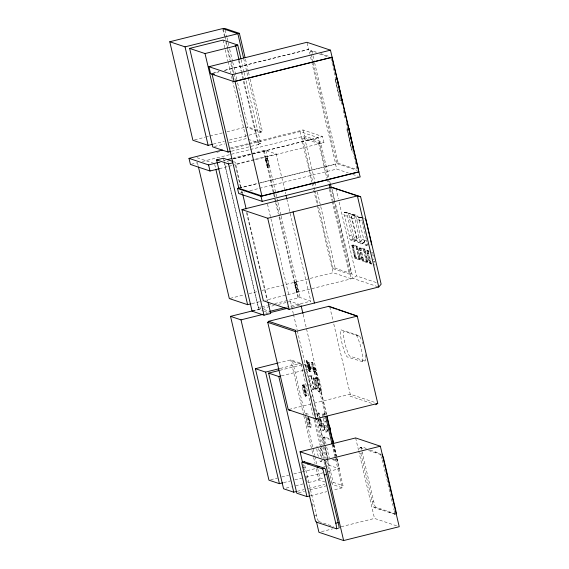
<?xml version="1.0" encoding="UTF-8"?>
<svg xmlns="http://www.w3.org/2000/svg" width="569" height="569" viewBox="0 0 569 569"><rect width="100%" height="100%" fill="white"/><g stroke="black" fill="none" stroke-linecap="round" stroke-linejoin="round"><path stroke-width="0.43" stroke-dasharray="2.85 2.13" d="M309.92 370.362L309.408 370.191L307.53 362.531L309.067 362.432L310.987 371.401L309.465 371.777L308.462 370.035L306.293 360.774L307.751 361.102L309.92 370.362L309.138 370.255L309.465 371.777M365.725 358.826L365.689 359.764A13.258 1.949 76 0 1 365.106 360.959L362.318 361.621L347.09 356.87L345.219 353.683L342.908 346.756A14.908 2.191 76 0 1 340.995 338.591L340.17 332.161L340.739 329.792L355.966 334.536L359.281 336.137A13.258 1.949 76 0 1 360.575 337.965L361.635 340.44M265.474 158.907L267.451 158.41L265.474 158.907L267.444 167.314L269.422 166.824L267.444 167.314M296.243 282.167L294.265 282.665L296.477 292.082L297.317 291.982L298.455 291.591L296.243 282.167L294.265 282.665M309.756 423.023C310.219 417.255 307.025 417.091 309.877 421.999M321.108 422.148L320.838 418.812M321.229 421.124L320.276 419.161M333.299 444.218L343.007 485.634L342.289 487.804L332.815 490.165M354.772 241.391L349.238 216.938C350.07 212.6 340.938 209.314 344.622 215.9L349.366 236.128C348.043 242.28 359.821 243.02 356.187 236.476L350.788 214.029L346.834 212.486L344.11 212.187M394.744 514.17L374.338 507.69L373.563 506.936L360.604 452.625M317.687 468.408L319.913 477.896L318.889 479.966L307.694 482.761M332.161 444.609L342.289 487.804L332.118 484.397L333.142 482.327L324.437 445.228M306.983 395.384L305.752 395.86L305.418 395.434L303 385.014L304.536 384.943L306.983 395.384L305.645 395.825M320.866 461.857L322.388 459.887M354.146 214.947L359.131 237.458C357.915 241.59 367.119 245.552 363.591 238.952L361.514 240.196C365.142 247.124 355.54 243.027 356.77 238.603L352.026 218.382C347.993 211.718 360.547 214.698 359.131 219.94L364.949 244.3L365.355 245.011L367.837 245.858M313.555 367.773L314.394 371.863L313.562 371.742L311.392 362.481L312.85 362.816L315.02 372.069L314.373 372.012L315.034 374.822L316.556 374.438C317.865 373.335 313.064 362.802 314.116 369.701L315.375 369.388M314.806 367.46L316.556 374.438M358.932 259.656L360.376 259.215L360.355 258.582L357.375 246.42L353.285 244.919L351.934 245.26L354.828 258.141L358.932 259.656L360.376 259.215M366.372 262.38L367.823 261.932L367.794 261.306L364.814 249.144L360.725 247.643L359.274 248.07L362.275 260.865L366.372 262.38L367.823 261.932M375.234 264.827L373.982 265.054M351.834 245.353L353.285 244.919M359.274 248.07L363.47 249.478L366.472 262.273M360.725 247.643L363.619 260.531L367.723 262.046M366.785 250.858L368.235 250.424L366.785 250.858C368.541 255.261 366.991 263.098 372.311 264.635M323.078 430.74L324.785 429.282M335.084 79.376L335.361 79.148L340.006 100.379L335.084 79.376L335.902 79.326M346.749 129.106L347.026 128.879L351.67 150.109L346.749 129.106L347.567 129.056M376.194 282.53L356.414 275.908L352.993 278.39L265.616 300.197M362.147 243.902L364.188 242.437M354.523 241.398L356.784 239.954M361.984 243.895L363.975 242.415M326.058 432.148L327.844 430.982M351.663 240.438L353.882 239.037M359.06 242.92L361.287 241.512M366.408 245.381L368.634 243.973M350.76 240.139L353.036 238.752L356.628 239.954M358.164 242.622L360.44 241.235M365.511 245.083L367.787 243.688M354.117 237.714L356.187 236.476M366.308 448.82C364.573 446.921 357.837 446.16 360.092 450.392M361.514 447.298L361.564 449.56M303 385.014L302.936 385.049A5.918 0.868 76 0 0 304.458 393.691A5.918 0.868 76 0 0 306.058 394.225A5.918 0.868 76 0 0 303.441 385.213L304.536 384.943M362.318 361.621L362.887 359.252L362.062 352.823A14.908 2.191 76 0 0 360.149 344.658L357.837 337.73L355.966 334.536M296.477 292.082L298.455 291.591M349.366 236.128L351.727 234.983L346.741 212.472M356.77 238.603L359.131 237.458M364.117 241.064L366.472 239.919M213.19 73.145L219.207 71.644M224.364 70.364L308.611 49.368L309.821 53.749M211.924 73.572L218.781 71.865M224.783 70.371L308.811 49.432M313.092 62.149L310.468 50.975L311.784 50.648L317.495 52.554M194.584 139.839L204.812 137.293M205.665 137.079L209.072 136.233M209.925 136.019L222.699 132.833M226.96 131.773L244.855 127.314M250.118 79.119L262.48 131.83L247.949 126.958L246.427 127.342L260.958 132.207L243.731 58.756M213.247 144.099L224.321 141.34M229.435 140.066L248.176 135.394M249.03 135.18L262.48 131.83M214.456 146.489L224.719 143.936M228.994 142.869L246.1 138.601L260.766 143.516L246.021 80.449M230.139 148.111L248.134 143.623M248.987 143.409L302.971 129.96L322.531 136.517L323.96 142.606L233.134 165.238M216.803 152.314L220.239 151.461M231.384 148.68L248.539 144.412M249.393 144.192L299.991 131.588L318.277 137.712L327.765 178.154M241.178 71.602L258.141 144.17L260.766 143.516M231.533 151.219L250.317 146.539M251.171 146.325L258.852 144.412L243.454 78.735M191.291 164.235L197.294 162.741M202.436 161.461L249.556 149.718M250.417 149.505L304.401 136.055L323.96 142.606M314.664 190.003L302.488 138.111L304.564 137.591L320.752 143.018L328.868 177.613M225.63 160.038L223.909 160.472L228.738 162.087M232.501 158.324L263.447 150.614L265.887 150.515L276.278 154L285.012 191.212M217.998 162.563L219.712 162.137M233.418 158.715L322.531 136.517M217.941 162.713L220.509 162.073M233.375 158.865L318.277 137.712M254.016 159.548L235.168 164.242L240.651 187.614M254.869 159.334L276.278 154M302.488 138.111L318.676 143.53L320.752 143.018M219.428 168.652L227.991 166.518M228.852 166.304L232.28 165.451M239.222 188.026L257.28 183.531M260.716 182.67L335.703 164.1L310.02 54.61M313.291 63.01L336.891 163.616L338.206 163.289L356.962 169.576M238.816 188.239L257.679 183.545M258.539 183.332L335.703 164.1M239.549 193.282L244.706 192.002M249.862 190.715L336.692 169.078L348.448 173.019M351.87 245.964L353.214 245.63L353.185 245.019M352.012 246.782L353.363 246.448L353.214 245.63M351.934 245.26L355.86 246.576L357.211 246.235M352.261 247.721L353.612 247.387L356.18 257.807L360.277 259.322M355.86 246.576L357.375 246.42M352.417 248.205L353.762 247.871M356.023 246.754L356.301 247.451L357.645 247.11M359.032 259.549L356.543 248.304L357.894 247.97M352.709 249.812L354.06 249.478M356.735 249.215L358.079 248.881M359.309 248.689L360.661 248.347M356.799 249.677L358.15 249.336M352.929 250.901L354.281 250.566M359.459 249.507L360.803 249.172M363.307 249.293L364.651 248.959M359.708 250.445L361.052 250.104M363.47 249.478L364.814 249.144M353.264 252.316L354.608 251.982M357.268 251.342L358.619 251M359.857 250.929L361.208 250.595M363.74 250.168L365.092 249.834M357.567 252.451L358.918 252.117M363.989 251.029L365.334 250.687M353.619 253.682L354.964 253.347M360.156 252.536L361.5 252.195M364.174 251.939L365.526 251.605M366.82 251.47L368.171 251.128L368.136 250.516M353.954 254.798L355.305 254.464M357.901 253.866L359.252 253.532M364.238 252.394L365.59 252.06M360.369 253.625L361.72 253.283M354.039 255.261L355.383 254.926M366.969 252.287L368.314 251.953L368.171 251.128M354.174 256.022L355.518 255.687M358.178 255.211L359.53 254.876M367.218 253.226L368.563 252.892L371.137 263.312L373.662 264.301M360.703 255.04L362.055 254.699M354.345 256.754L355.696 256.42M364.715 254.059L366.059 253.724M367.368 253.71L368.719 253.376M371.251 252.949L372.603 252.615L372.851 253.468M358.356 256.27L359.7 255.936M354.544 257.43L355.888 257.088M358.491 256.754L359.843 256.413M365.014 255.175L366.358 254.841M361.059 256.406L362.41 256.071M354.828 258.141L356.18 257.807M355.006 258.34L356.35 258.006M358.719 257.544L360.07 257.209M367.666 255.317L369.011 254.976M361.4 257.522L362.745 257.188M358.89 258.276L360.241 257.942M365.341 256.591L366.692 256.256M371.756 255.182L373.1 254.841L373.577 256.505M361.479 257.985L362.83 257.643M367.887 256.406L369.231 256.071M359.003 258.923L360.355 258.582M361.614 258.746L362.965 258.404M365.625 257.935L366.969 257.601M368.214 257.821L369.566 257.48M361.784 259.478L363.136 259.144M365.796 258.995L367.147 258.66M361.984 260.147L363.335 259.813M365.931 259.471L367.282 259.137M368.57 259.187L369.921 258.852M362.275 260.865L363.619 260.531M362.446 261.064L363.797 260.73M366.166 260.268L367.51 259.933M318.718 207.301L333.121 268.71L335.198 268.191L351.386 273.611L331.507 188.851M368.911 260.303L370.255 259.969M366.336 261L367.681 260.666M372.859 259.372L374.203 259.037M368.989 260.766L370.341 260.424M366.443 261.64L367.794 261.306M369.125 261.527L370.476 261.192M369.302 262.259L370.647 261.925M373.307 261.776L374.658 261.441L374.793 261.918L373.449 262.252M369.494 262.935L370.846 262.594M230.182 298.348L243.902 294.934M249.051 293.647L257.622 291.513M261.911 290.446L333.093 272.707L351.379 278.831L333.214 201.39M369.786 263.646L371.137 263.312M369.957 263.845L371.308 263.511M333.121 268.71L349.309 274.13L351.386 273.611M251.896 303.618L262.188 301.058M224.719 163.929L258.418 307.601L261 306.961M261.854 306.748L267.01 305.461M267.871 305.247L271.313 304.394M274.749 303.533L300.133 297.566L310.788 301.136L287.039 199.868M252.778 310.809L261.335 308.675M262.195 308.462L274.18 305.482M278.461 304.415L290.439 301.428L300.916 304.934L289.785 307.708M252.081 311.179L258.753 309.522L263.532 311.115M285.951 307.324L310.788 301.136M265.815 313.683L269.244 312.829M277.8 363.107L290.723 359.885L300.901 363.292L313.868 418.585M306.293 360.774L307.751 361.102M280.225 368.449L300.901 363.292M307.808 362.745L309.067 362.432M279.827 370.327L303.092 364.53M311.392 362.481L312.85 362.816M308.462 370.035L309.166 370.106L308.306 366.031L309.557 365.718L308.789 362.218M308.554 366.116L309.806 365.803M308.711 367.908L309.963 367.595L310.987 371.401M308.974 368.164L310.226 367.851M281.385 375.881L304.65 370.085M305.51 369.871L314.124 367.723L315.688 369.153L326.414 414.879M308.889 370.177L310.418 369.793M309.138 370.255L310.66 369.878M313.868 369.615L315.119 369.302M309.209 371.692L310.731 371.315M313.562 371.742L315.646 371.55M314.373 372.012L315.902 371.628M309.33 375.981L311.307 375.49L312.922 376.031A10.79 1.586 76 0 1 316.015 389.416L314.038 389.914L312.473 389.388A10.839 1.593 76 0 1 309.33 375.981L310.944 376.522L312.922 376.031M314.124 371.927L314.785 374.736L316.307 374.352M315.155 377.93L317.125 377.439L318.74 377.98A10.79 1.586 76 0 1 321.834 391.372L319.856 391.863L318.299 391.337A10.839 1.593 76 0 1 315.155 377.93L316.762 378.47L318.74 377.98M312.9 378.641L314.87 378.15L315.944 378.506L318.284 388.463L316.307 388.954L315.233 388.591L312.9 378.641L313.974 378.997L315.944 378.506M302.687 385.049L304.237 384.665M315.233 388.591L317.203 388.101L318.284 388.463M312.473 389.388L314.451 388.897L316.015 389.416M318.299 391.337L320.269 390.846L321.834 391.372M305.418 395.434L306.513 395.156L306.847 395.59M305.382 396.515A5.918 0.868 76 0 0 304.209 388.2A5.918 0.868 76 0 0 302.516 387.631A5.918 0.868 76 0 0 305.382 396.515L305.83 396.401M289.08 409.431L310.617 404.061M314.067 403.208L350.241 394.189L375.248 402.568M317.886 416.48L317.089 413.08L318.121 412.824L319.358 413.236L320.553 418.336M319.358 413.236L317.089 413.08M322.993 417.426L322.189 413.983L324.159 413.492L325.539 413.955L325.945 415.676M322.189 413.983L323.569 414.445L325.539 413.955M323.192 418.279L324.003 421.721L325.973 421.224M306.086 417.205L308.277 426.551L309.308 426.295L311.634 427.07L309.643 418.578M308.277 426.551L310.603 427.333L311.634 427.07M318.683 419.879L320.077 425.825L322.346 425.982L320.752 419.182M320.077 425.825L322.346 425.982M328.093 458.173L323.185 437.248L324.373 436.956L329.017 438.507M359.942 447.689L361.841 447.326M302.808 467.754L305.183 467.163M360.76 453.315L362.332 452.924M331.962 459.468L336.606 461.025L337.794 460.726L336.812 456.544M374.964 452.632L376.529 452.241M270.652 479.738L277.501 478.031M281.783 476.964L288.632 475.257M293.768 473.977L301.47 472.057M302.324 471.843L316.876 468.223M323.725 466.516L328.861 465.236L339.337 468.742L336.507 456.672M368.641 450.52L380.17 454.382L381.742 453.991M283.696 482.604L290.546 480.897M294.82 479.831L301.67 478.124M305.951 477.057L323.071 472.796M328.206 471.516L339.337 468.742M286.15 488.124L291.321 486.836M295.631 485.762L303.384 483.835M297.189 491.317L304.081 489.603M308.391 488.529L324.757 484.447M298.512 492.768L304.543 491.267M309.714 489.98L328.669 485.257M310.411 495.748L326.784 491.673M314.102 515.934L316.485 515.343M372.062 501.495L373.634 501.104M374.338 507.69L375.91 507.299L395.064 513.715M379.544 509.433L381.116 509.042M389.032 512.605L390.597 512.214M321.499 531.638L332.616 528.864M341.165 526.738L374.516 518.423L396.749 525.877M394.239 514.355L395.804 513.963M361.486 217.408L358.712 217.166L359.032 219.357L359.373 220.843L362.012 220.907L366.272 239.058M340.006 100.379L340.824 100.329M351.67 150.109L352.488 150.06M349.373 217.493L351.727 217.465M356.77 219.968L359.131 219.94M344.622 215.9L347.268 215.964M352.026 218.382L354.672 218.446M347.972 213.475L350.419 213.688M351.464 214.655L355.376 215.957L357.823 216.17M324.394 425.633L326.535 425.832M345.113 212.522L347.73 212.785M352.517 214.997L355.127 215.267M359.857 217.458L361.6 217.635M344.217 212.216L346.884 212.507M351.614 214.698L354.288 214.982M358.854 217.123L361.628 217.443M321.165 423.236L323.37 423.734M359.281 336.137L344.046 331.35A13.258 1.949 76 0 0 343.456 332.552L343.825 337.652A12.61 1.856 76 0 0 346.407 348.655L348.569 354.352A13.258 1.949 76 0 0 349.871 356.18L365.106 360.966M320.76 53.65L328.91 56.381M310.468 50.975L315.361 52.611M319.444 53.977L328.413 56.985M336.891 163.616L357.282 170.451M352.645 174.427L358.527 176.397M258.141 144.17L258.852 144.412M233.617 161.703L235.21 162.236L241.292 188.168M197.052 157.72L214.506 163.566M362.474 217.728L364.494 218.404M358.961 217.159L361.294 217.934M366.891 250.765L369.245 251.548M377.923 286.733L352.993 278.39L335.255 202.749M258.418 307.601L260.83 308.412M264.052 309.493L269.678 311.378M264.329 311.385L269.101 312.986M303.953 364.316L314.124 367.723L325.269 415.242M303.697 415.178L290.723 359.885L292.594 361.415L301.641 364.445M304.571 364.829L305.823 365.846L315.688 369.153M314.643 371.941L315.02 372.069M371.614 403.357L349.33 395.896L350.241 394.189L333.214 321.577M324.003 421.721L325.383 422.184L324.373 417.888M370.213 450.129L380.248 453.493M360.269 447.718L363.25 448.713M323.185 437.248L329.373 439.325M333.149 459.176L337.794 460.726M319.913 477.896L324.031 479.276M333.142 482.327L343.007 485.634M325.155 482.064L318.889 479.966L316.051 467.874M318.754 521.538L333.448 526.46M355.376 215.957L356.315 218.091L361.514 240.196M353.036 238.752L351.727 234.983M380.17 454.382L381.23 455.812M375.91 507.299L375.127 506.545L374.331 504.027L362.026 451.601M318.384 521.332L317.061 517.783L304.507 464.24M309.963 367.595L309.557 365.718M362.19 341.976L362.745 343.662M356.301 247.451L356.543 248.304M368.314 251.953L368.563 252.892M353.363 246.448L353.612 247.387M381.529 456.793L381.998 458.671M366.984 242.017L366.592 240.438M330.859 57.803L342.154 105.955M343.164 110.258L344.978 117.996M345.988 122.292L357.076 169.59M311.784 50.648L312.794 54.944M313 55.805L314.408 61.822M314.607 62.682L338.206 163.289M307.139 43.073L308.611 49.368M335.511 164.036L336.692 169.078M335.902 188.439L338.313 198.73M339.117 202.159L356.414 275.908M331.827 188.133L335.056 201.888M329.679 181.07L330.084 182.798M327.964 179.015L328.974 183.318M330.39 189.342L333.014 200.53M318.676 143.53L326.791 178.125M326.99 178.993L328.007 183.318M329.43 189.37L332.061 200.615M332.268 201.483L349.309 274.13M382.283 459.887L393.343 507.036M393.748 508.757L394.054 510.073M302.971 129.96L304.401 136.055M304.564 137.591L314.913 181.703M315.112 182.571L316.129 186.895M317.346 192.08L335.198 268.191M314.863 190.871L317.907 203.844M299.991 131.588L311.904 182.357M312.104 183.218L312.907 186.66M313.718 190.103L317.146 204.726M317.353 205.587L333.093 272.707M329.764 306.883L333.007 320.717M355.639 437.938L358.477 450.051M358.683 450.918L374.516 518.423M285.211 192.08L285.617 193.816M245.459 59.24L248.297 71.338M248.497 72.206L249.919 78.252M267.451 158.41L269.422 166.888M267.003 158.467L268.966 167.044M334.06 444.83L336.613 455.705M295.802 282.224L298 291.812M303.142 314.415L326.599 414.424M333.676 444.602L336.3 455.812M266.32 158.609L268.284 167.222M295.112 282.366L297.317 291.982M265.716 158.787L267.686 167.194M332.68 444.289L335.426 456.004M335.625 456.843L336.606 461.025M265.709 158.915L267.679 167.322M294.507 282.544L296.712 292.089M263.447 150.614L275.424 201.682M275.631 202.55L278.269 213.802M279.08 217.258L297.957 297.751M312.58 362.88L314.749 372.14M324.159 413.492L324.565 415.214M311.663 362.417L313.832 371.671M323.569 414.445L324.174 417.027M314.87 378.15L317.203 388.101M313.974 378.997L316.307 388.954M239.193 60.591L241.626 70.954M241.832 71.822L243.248 77.868M307.473 361.173L309.65 370.426M306.563 360.71L308.732 369.964M324.373 436.956L325.945 443.649M326.727 446.999L329.28 457.874M318.121 412.824L321.314 426.245M305.823 365.846L324.238 444.361M290.439 301.428L293.277 313.498M293.476 314.358L297.118 329.878M297.317 330.738L327.246 458.337M327.445 459.197L328.861 465.236M267.508 204.164L270.73 217.913M270.936 218.773L288.675 294.415M305.773 372.09L306.179 373.819M308.611 384.189L309.017 385.917M311.449 396.28L311.855 398.008M314.287 408.378L315.902 415.285M317.118 420.47L323.199 446.388M323.405 447.248L326.442 460.207M326.642 461.075L332.118 484.397M225.246 30.178L226.867 37.092M227.067 37.952L229.499 48.322M229.705 49.19L232.543 61.288M232.742 62.149L236.796 79.432M237.607 82.889L247.949 126.958M315.418 419.943L321.286 444.965M321.485 445.826L324.522 458.77M223.318 28.827L224.94 35.74M225.139 36.608L225.95 40.065M226.156 40.925L230.616 59.937M230.815 60.805L233.653 72.903M233.859 73.764L235.481 80.677M222.806 29.453L225.032 38.962M225.843 42.419L227.266 48.465M227.465 49.332L233.141 73.522M314.074 419.445L320.553 447.092M320.76 447.959L323.192 458.322M324.003 461.779L325.013 466.096M222.991 40.093L227.856 60.833M228.062 61.694L230.694 72.932M231.505 76.388L232.316 79.845M232.522 80.706L246.1 138.601M303.441 385.213L305.887 395.661M308.206 417.134L310.603 427.333M307.317 417.795L309.308 426.295M292.594 361.415L304.941 414.047M305.14 414.908L314.657 455.463M314.856 456.324L316.677 464.091M303.896 416.039L311.798 449.73M312.004 450.598L313.419 456.644M313.626 457.504L315.041 463.557M242.102 191.625L242.508 193.353M246.974 212.372L267.65 300.553M241.462 191.07L242.074 193.666M246.541 212.706L267.245 300.994M302.9 463.899L303.505 466.495M303.711 467.362L304.522 470.826M305.738 476.018L306.35 478.614M306.549 479.482L307.566 483.806M309.394 491.595L309.998 494.191M312.232 503.714L312.843 506.31M223.276 158.232L223.88 160.828M224.086 161.696L258.753 309.522M214.712 164.427L215.722 168.73M197.443 162.634L198.254 166.098M362.012 220.907L361.792 219.926M265.887 150.515L275.752 192.898M275.958 193.766L276.961 198.09M277.167 198.958L277.772 201.554M277.971 202.415L280.994 215.388M281.193 216.256L300.133 297.566M264.315 150.906L274.187 193.289M274.386 194.157L275.396 198.481M275.595 199.349L279.422 215.779M279.628 216.647L298.561 297.957M241.171 59.717L244.001 71.815M244.201 72.676L245.822 79.589M238.553 60.371L240.979 70.741M304.095 384.736L306.513 395.156M394.189 510.656L394.751 513.444M307.53 362.531L308.306 366.031M365.319 354.665L365.675 357.638M316.762 378.47A10.79 1.586 76 0 1 319.856 391.863M320.269 390.846A10.839 1.593 76 0 1 317.125 377.439M310.944 376.522A10.79 1.586 76 0 1 314.038 389.914M314.451 388.897A10.839 1.593 76 0 1 311.307 375.49M327.794 430.669A3.912 0.576 76 0 1 327.516 429.73M327.061 427.767A3.912 0.576 76 0 1 326.912 426.878M327.893 430.754A2.681 0.398 76 0 1 326.969 429.289A2.681 0.398 76 0 1 326.442 425.882M327.026 426.693A2.681 0.398 76 0 1 327.218 427.255M327.829 429.858A2.681 0.398 76 0 1 327.886 430.37M308.476 417.596A3.229 0.477 76 0 1 309.735 422.362A3.229 0.477 76 0 1 308.931 422.141A3.229 0.477 76 0 1 307.95 417.454M321.883 457.718A5.875 0.868 76 0 1 319.885 448.08M320.311 447.967A5.875 0.868 76 0 1 322.118 452.568A5.875 0.868 76 0 1 323.121 458.358M321.179 460.677A7.938 1.166 76 0 1 319.508 459.816M318.356 456.438A7.938 1.166 76 0 1 316.791 448.92M316.798 446.793A7.938 1.166 76 0 1 317.381 446.637M318.391 448.5A7.938 1.166 76 0 1 320.888 457.753M320.525 418.692A3.229 0.477 76 0 1 321.008 422.49A3.229 0.477 76 0 1 319.686 419.218M319.316 417.041A3.229 0.477 76 0 1 319.828 416.721M306.321 413.549L305.29 413.805L307.609 414.588L308.647 414.324L306.321 413.549M324.302 427.113A3.393 0.498 76 0 0 325.937 432.212A3.393 0.498 76 0 0 325.269 427.44A3.393 0.498 76 0 0 324.302 427.113M321.051 424.943A3.912 0.576 76 0 0 322.943 430.818A3.912 0.576 76 0 0 322.168 425.32A3.912 0.576 76 0 0 321.051 424.943M323.284 424.993A2.895 0.427 76 0 0 324.686 429.339A2.895 0.427 76 0 0 324.11 425.271A2.895 0.427 76 0 0 323.284 424.993"/><path stroke-width="0.85" d="M304.187 461.744L324.586 468.23L325.368 468.977L338.726 525.038L339.195 527.726L338.655 528.203M378.748 287.011L381.138 284.187L360.625 196.725L331.627 187.279L241.967 209.612L263.34 300.724L289.095 309.351L378.748 287.011L357.382 195.907L331.627 187.279M290.745 410.491L288.22 409.644L267.743 322.339L268.66 321.3L328.967 306.271L357.275 316.101L377.752 403.407L375.739 404.744M336.997 79.055L337.282 78.828L341.926 100.059M348.662 128.786L348.946 128.558L353.591 149.789M212.393 144.313L208.133 145.372L192.884 140.266L169.775 41.75L222.6 28.592L237.856 33.699L243.532 57.896M223.318 28.827L224.84 28.45L239.378 33.322L245.054 57.512M169.775 41.75L185.032 46.857L239.378 33.322M230.68 151.425L228.119 152.065L212.742 146.916L189.633 48.408L222.991 40.093L237.742 45.036L240.972 58.856M237.742 45.036L235.118 45.684L235.751 45.897L238.994 59.724M189.633 48.408L205.018 53.557L235.751 45.897M208.951 66.701L306.954 42.284L330.461 50.164L332.125 57.249L234.122 81.666L210.608 73.785L208.951 66.701L232.458 74.582L330.461 50.164M233.902 81.587L332.125 57.249M219.428 168.652L210.004 171.006L190.437 164.448L189.008 158.36L222.422 150.031M268.056 302.281L270.695 313.519L264.016 315.183L252.081 311.179L216.597 159.896L223.276 158.232L232.821 161.432M227.344 159.612L231.647 158.545M189.008 158.36L208.574 164.91L217.998 162.563M216.597 159.896L228.539 163.893L232.707 162.855M260.794 196.255L358.804 171.838L360.205 176.959L262.202 201.376L238.688 193.503L237.508 188.453L239.222 188.026M237.7 188.524L238.816 188.239L261.918 195.978L235.018 81.31M237.508 188.453L261.015 196.333L359.018 171.916M241.967 209.612L267.722 218.24L357.382 195.907L360.625 196.725M198.453 166.959L229.321 298.561L247.607 304.685L251.036 303.832M282.836 482.818L279.415 483.671L268.945 480.165L230.523 316.357L252.778 310.809M269.678 311.378L285.097 307.537M230.523 316.357L240.993 319.863L263.248 314.316M270.097 312.616L287.217 308.348M296.328 491.531L293.746 492.178L283.568 488.771L255.403 368.691L277.8 363.107M255.403 368.691L265.581 372.098L279.365 368.662M309.55 495.962L306.968 496.609L296.79 493.202L268.625 373.115L278.966 370.54M268.625 373.115L278.803 376.529L280.524 376.095M268.66 321.3L295.624 330.333L295.254 331.549L315.731 418.855L377.752 403.407M302.488 462.17L300.055 451.786L355.639 437.938L380.348 446.21L399.225 526.702L343.64 540.55L318.932 532.271L316.499 521.887M302.31 462.156L322.21 468.82L322.986 469.567L336.229 525.102L336.606 528.821L316.378 522.129L315.503 521.183L301.89 463.643L301.911 462.17L304.692 461.566M307.523 463.899L309.899 463.308M300.055 451.786L324.764 460.058L380.348 446.21M317.004 467.078L319.38 466.488M322.21 468.82L324.586 468.23M324.486 475.015L326.862 474.425M335.788 523.196L338.164 522.605M336.279 528.793L337.865 528.402M336.464 78.878L337.282 78.828M341.393 99.874L342.211 99.831M348.128 128.608L348.946 128.558M395.804 513.963L396.344 513.487L395.761 510.265L383.435 457.746L382.112 454.197M371.322 244.876L371.337 243.176L366.678 223.268M214.399 74.404L211.924 73.572L238.816 188.239M330.596 307.16L336.435 309.116M338.1 309.678L357.275 316.101L295.254 331.549L267.743 322.339M288.22 409.644L317.153 419.339L315.731 418.855M328.967 306.271L329.764 306.883M330.297 430.626C331.215 430.498 329.202 424.467 329.302 427.255M365.59 219.072L366.052 220.63M329.657 428.934L329.821 429.488M366.144 221L366.479 222.401M332.175 57.476L358.598 170.117M331.905 57.17L358.804 171.838M330.29 183.666L331.101 187.123M329.174 184.178L330.184 188.481M293.063 211.931L314.429 303.042M286.022 195.544L286.833 199.008M332.886 439.809L333.669 443.151M301.115 305.795L302.936 313.555M326.997 416.152L333.47 443.742M326.819 416.608L333.299 444.218M325.674 416.97L331.955 443.749M324.764 460.058L343.64 540.55M267.722 218.24L289.095 309.351M232.458 74.582L234.122 81.666M261.015 196.333L262.202 201.376M242.714 194.221L246.164 208.915M205.018 53.557L228.119 152.065M278.803 376.529L306.968 496.609M228.539 163.893L264.016 315.183M265.581 372.098L293.746 492.178M215.921 169.59L247.607 304.685M185.032 46.857L208.133 145.372M208.574 164.91L210.004 171.006M240.993 319.863L279.415 483.671"/></g></svg>
